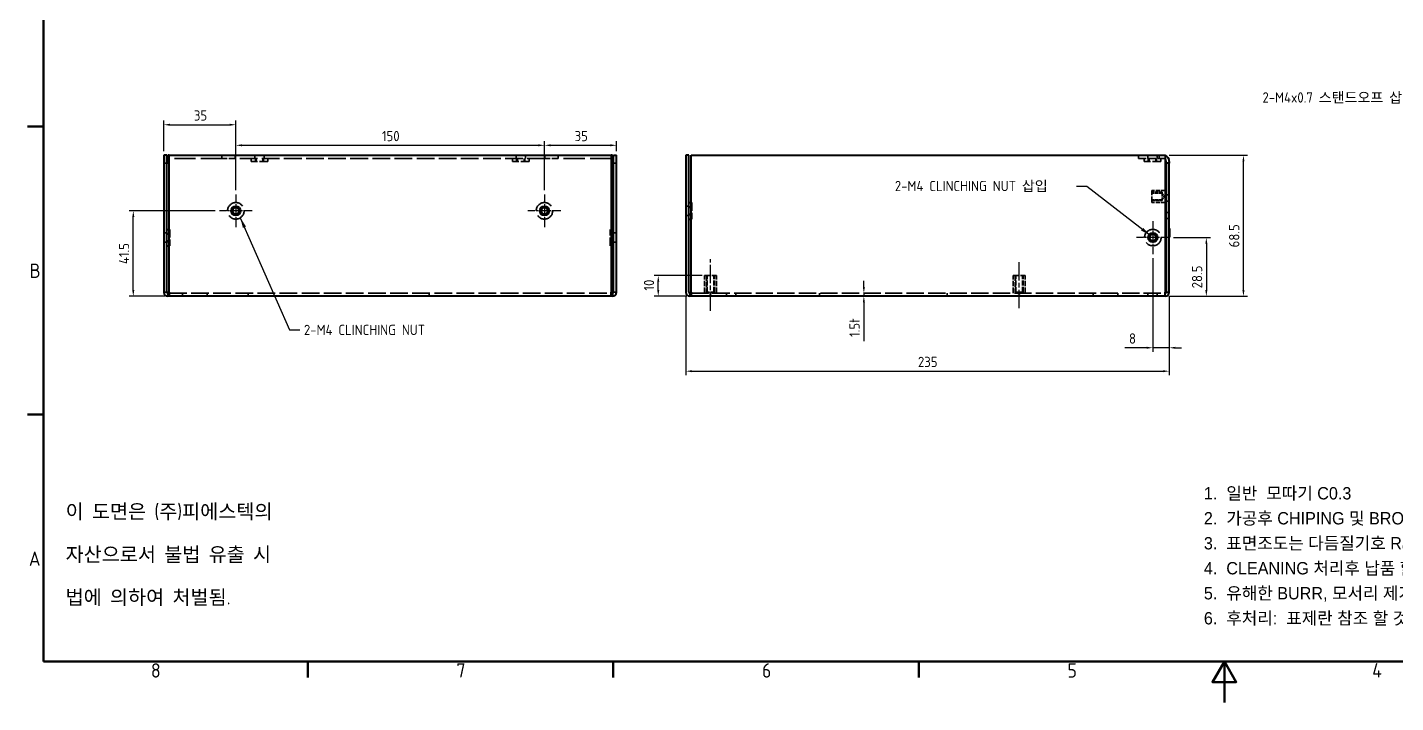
# Model space of a CAD drawing. Header units: millimetres. Extents: x 0 to 1188, y 0 to 840.
# Drawn here: x 12 to 677, y 0 to 328 of the extents above; entities that cross this region are included whole.
import ezdxf

# ---------------------------------------------------------------- set-up
doc = ezdxf.new("R2010")
doc.units = ezdxf.units.MM
doc.header["$LTSCALE"] = 2
doc.linetypes.add('CHAIN', pattern=[0.3543, 0.2362, -0.0295, 0.0591, -0.0295])
doc.linetypes.add('DASHED', pattern=[0.2067, 0.1654, -0.0413])
doc.layers.get('0').update_dxf_attribs({"color": 3, "lineweight": 25})
for name, color, linetype, lineweight in [('가려진 것(ISO)', 2, 'DASHED', 35), ('가시적인 것(ISO)', 3, 'Continuous', 40), ('가시적인 좁은 것(ISO)', 3, 'Continuous', 35), ('경계(ISO)', 7, 'Continuous', 50), ('기호(ISO)', 5, 'Continuous', 25), ('중심 표식(ISO)', 1, 'Continuous', 25), ('중심선(ISO)', 1, 'Continuous', 25), ('치수(ISO)', 2, 'Continuous', 25)]:
    doc.layers.add(name, color=color, linetype=linetype, lineweight=lineweight)
doc.styles.add('ISO Proportional', font='arial.ttf')
doc.styles.add('문자 텍스트_PSTEK_POSCO', font='isocp.shx')
doc.styles.add('치수 텍스트_PSTEK_POSCO', font='isocp.shx')
doc.dimstyles.new('치수_PSTEK_POSCO', dxfattribs={"dimscale": 2, "dimtxt": 2.5, "dimasz": 1.5, "dimexe": 1, "dimexo": 1, "dimgap": 1, "dimtad": 1, "dimrnd": 1e-08, "dimdsep": 46, "dimtxsty": '치수 텍스트_PSTEK_POSCO', "dimcen": 0.09, "dimdle": 10, "dimclrd": 7, "dimclre": 7, "dimclrt": 2, "dimadec": 1, "dimazin": 2, "dimtfac": 1, "dimtmove": 0, "dimatfit": 3, "dimfxl": 0, "dimtolj": 1, "dimlwd": -1, "dimlwe": -1, "dimarcsym": 0})
doc.dimstyles.new('치수_PSTEK_POSCO$7', dxfattribs={"dimscale": 2, "dimtxt": 2.5, "dimasz": 2.5, "dimexe": 1, "dimexo": 1, "dimgap": 1, "dimtad": 1, "dimrnd": 1e-08, "dimdsep": 46, "dimtxsty": '치수 텍스트_PSTEK_POSCO', "dimcen": 0.09, "dimdle": 10, "dimclrd": 7, "dimclre": 7, "dimclrt": 2, "dimadec": 1, "dimazin": 2, "dimtfac": 1, "dimtmove": 0, "dimatfit": 3, "dimfxl": 0, "dimtolj": 1, "dimlwd": -1, "dimlwe": -1, "dimarcsym": 0})

# ---------------------------------------------------------------- blocks, each defined once
blk = doc.blocks.new('경계 Default Border')
at = {"layer": '경계(ISO)'}
for p, q in [((10, 140), (6.1, 140)), ((10, 70), (6.1, 70)), ((74.25, 10), (74.25, 6.1)), ((148.5, 10), (148.5, 6.1)), ((222.75, 10), (222.75, 6.1))]:
    blk.add_line(p, q, dxfattribs=at)
at = {"layer": '경계(ISO)', "flags": 128}
for points in [[(10, 10), (10, 410), (584, 410), (584, 10), (10, 10)], [(297, 0), (297, 10), (294.11, 5), (299.89, 5), (297, 10)]]:
    blk.add_lwpolyline(points, dxfattribs=at)
at = {"layer": '경계(ISO)', "color": 2, "char_height": 3.5, "attachment_point": 7, "style": '문자 텍스트_PSTEK_POSCO'}
for s, insert in [('B', (6.66, 103.22)), ('A', (6.47, 33.24)), ('8', (36.13, 6.07)), ('7', (110.38, 6.09)), ('6', (184.63, 6.07)), ('5', (258.88, 6.07)), ('4', (332.93, 6.1))]:
    blk.add_mtext(s, dxfattribs=dict(at, insert=insert))
blk = doc.blocks.new('*D21')
at = {"layer": 'Defpoints', "color": 0, "transparency": 16777216}
for p in [(332.24, 199.57), (567.24, 199.57), (567.24, 161.12)]:
    blk.add_point(p, dxfattribs=at)
at = {"layer": '치수(ISO)', "color": 7, "transparency": 16777216}
for p, q in [((332.24, 197.57), (332.24, 159.12)), ((567.24, 197.57), (567.24, 159.12)), ((335.24, 161.12), (564.24, 161.12))]:
    blk.add_line(p, q, dxfattribs=at)
for points in [[(335.24, 161.62), (335.24, 160.62), (332.24, 161.12)], [(564.24, 161.62), (564.24, 160.62), (567.24, 161.12)]]:
    blk.add_solid(points, dxfattribs=at)
at = {"layer": '치수(ISO)', "color": 2, "transparency": 16777216, "insert": (445.07, 165.63), "char_height": 5, "attachment_point": 4, "style": '치수 텍스트_PSTEK_POSCO'}
blk.add_mtext('\\A1;235', dxfattribs=at)
blk = doc.blocks.new('*D22')
at = {"layer": 'Defpoints', "color": 0, "transparency": 16777216}
for p in [(559.24, 218.07), (567.24, 199.57), (567.24, 172.51)]:
    blk.add_point(p, dxfattribs=at)
at = {"layer": '치수(ISO)', "color": 7, "transparency": 16777216}
for p, q in [((559.24, 216.07), (559.24, 170.51)), ((567.24, 197.57), (567.24, 170.51)), ((556.24, 172.51), (545.65, 172.51)), ((567.24, 172.51), (559.24, 172.51)), ((570.24, 172.51), (573.24, 172.51))]:
    blk.add_line(p, q, dxfattribs=at)
for points in [[(556.24, 173.01), (556.24, 172.01), (559.24, 172.51)], [(570.24, 173.01), (570.24, 172.01), (567.24, 172.51)]]:
    blk.add_solid(points, dxfattribs=at)
at = {"layer": '치수(ISO)', "color": 2, "transparency": 16777216, "insert": (547.65, 177.01), "char_height": 5, "attachment_point": 4, "style": '치수 텍스트_PSTEK_POSCO'}
blk.add_mtext('\\A1;8', dxfattribs=at)
blk = doc.blocks.new('*D23')
at = {"layer": 'Defpoints', "color": 0, "transparency": 16777216}
for p in [(418.77, 199.07), (425.28, 199.07), (425.28, 197.57)]:
    blk.add_point(p, dxfattribs=at)
at = {"layer": '치수(ISO)', "color": 7, "transparency": 16777216}
for p, q in [((418.77, 202.07), (418.77, 205.07)), ((418.77, 199.07), (418.77, 197.57)), ((418.77, 194.57), (418.77, 175.74))]:
    blk.add_line(p, q, dxfattribs=at)
for points in [[(418.27, 202.07), (419.27, 202.07), (418.77, 199.07)], [(418.27, 194.57), (419.27, 194.57), (418.77, 197.57)]]:
    blk.add_solid(points, dxfattribs=at)
at = {"layer": '치수(ISO)', "color": 2, "transparency": 16777216, "insert": (414.27, 177.74), "char_height": 5, "attachment_point": 4, "rotation": 90, "style": '치수 텍스트_PSTEK_POSCO'}
blk.add_mtext('\\A1;1.5t', dxfattribs=at)
blk = doc.blocks.new('*D24')
at = {"layer": 'Defpoints', "color": 0, "transparency": 16777216}
for p in [(567.24, 226.07), (565.24, 197.57), (585.24, 197.57)]:
    blk.add_point(p, dxfattribs=at)
at = {"layer": '치수(ISO)', "color": 7, "transparency": 16777216}
for p, q in [((569.24, 226.07), (587.24, 226.07)), ((585.24, 223.07), (585.24, 200.57)), ((567.24, 197.57), (587.24, 197.57))]:
    blk.add_line(p, q, dxfattribs=at)
for points in [[(584.74, 223.07), (585.74, 223.07), (585.24, 226.07)], [(584.74, 200.57), (585.74, 200.57), (585.24, 197.57)]]:
    blk.add_solid(points, dxfattribs=at)
at = {"layer": '치수(ISO)', "color": 2, "transparency": 16777216, "insert": (580.74, 201.41), "char_height": 5, "attachment_point": 4, "rotation": 90, "style": '치수 텍스트_PSTEK_POSCO'}
blk.add_mtext('\\A1;28.5', dxfattribs=at)
blk = doc.blocks.new('*D25')
at = {"layer": 'Defpoints', "color": 0, "transparency": 16777216}
for p in [(565.24, 266.07), (603.27, 266.07), (565.24, 197.57)]:
    blk.add_point(p, dxfattribs=at)
at = {"layer": '치수(ISO)', "color": 7, "transparency": 16777216}
for p, q in [((567.24, 266.07), (605.27, 266.07)), ((603.27, 200.57), (603.27, 263.07)), ((567.24, 197.57), (605.27, 197.57))]:
    blk.add_line(p, q, dxfattribs=at)
for points in [[(602.77, 263.07), (603.77, 263.07), (603.27, 266.07)], [(602.77, 200.57), (603.77, 200.57), (603.27, 197.57)]]:
    blk.add_solid(points, dxfattribs=at)
at = {"layer": '치수(ISO)', "color": 2, "transparency": 16777216, "insert": (598.77, 221.32), "char_height": 5, "attachment_point": 4, "rotation": 90, "style": '치수 텍스트_PSTEK_POSCO'}
blk.add_mtext('\\A1;68.5', dxfattribs=at)
blk = doc.blocks.new('*D26')
at = {"layer": 'Defpoints', "color": 0, "transparency": 16777216}
for p in [(318.85, 207.57), (342.24, 207.57), (334.8, 197.57)]:
    blk.add_point(p, dxfattribs=at)
at = {"layer": '치수(ISO)', "color": 7, "transparency": 16777216}
for p, q in [((340.24, 207.57), (316.85, 207.57)), ((318.85, 200.57), (318.85, 204.57)), ((332.8, 197.57), (316.85, 197.57))]:
    blk.add_line(p, q, dxfattribs=at)
for points in [[(318.35, 204.57), (319.35, 204.57), (318.85, 207.57)], [(318.35, 200.57), (319.35, 200.57), (318.85, 197.57)]]:
    blk.add_solid(points, dxfattribs=at)
at = {"layer": '치수(ISO)', "color": 2, "transparency": 16777216, "insert": (314.35, 200.32), "char_height": 5, "attachment_point": 4, "rotation": 90, "style": '치수 텍스트_PSTEK_POSCO'}
blk.add_mtext('\\A1;10', dxfattribs=at)
blk = doc.blocks.new('주석-판금')
at = {"layer": '기호(ISO)', "color": 2, "insert": (-40.78, 16.76), "char_height": 3, "width": 116.6778, "attachment_point": 1, "line_spacing_factor": 1.214608, "style": 'ISO Proportional'}
blk.add_mtext('\\f굴림|b0|i0;\\H3.0000;1.  일반  모따기 C0.3\\P2.  가공후 CHIPING 및 BROKEN 없을 것.\\P3.  표면조도는 다듬질기호 Ra값을 준수할 것.\\P4.  CLEANING 처리후 납품 할 것.\\P5.  유해한 BURR, 모서리 제거 할 것.\\P6.  후처리:  표제란 참조 할 것.', dxfattribs=at)
blk = doc.blocks.new('*D61')
at = {"layer": 'Defpoints', "color": 0, "transparency": 16777216}
for p in [(63.68, 239.07), (105.52, 239.07), (81.09, 197.57)]:
    blk.add_point(p, dxfattribs=at)
at = {"layer": '치수(ISO)', "color": 7, "transparency": 16777216}
for p, q in [((103.52, 239.07), (61.68, 239.07)), ((63.68, 200.57), (63.68, 236.07)), ((79.09, 197.57), (61.68, 197.57))]:
    blk.add_line(p, q, dxfattribs=at)
for points in [[(63.18, 236.07), (64.18, 236.07), (63.68, 239.07)], [(63.18, 200.57), (64.18, 200.57), (63.68, 197.57)]]:
    blk.add_solid(points, dxfattribs=at)
at = {"layer": '치수(ISO)', "color": 2, "transparency": 16777216, "insert": (59.18, 213.22), "char_height": 5, "attachment_point": 4, "rotation": 90, "style": '치수 텍스트_PSTEK_POSCO'}
blk.add_mtext('\\A1;41.5', dxfattribs=at)
blk = doc.blocks.new('*D62')
at = {"layer": 'Defpoints', "color": 0, "transparency": 16777216}
for p in [(113.52, 280.93), (78.52, 266.07), (113.52, 247.07)]:
    blk.add_point(p, dxfattribs=at)
at = {"layer": '치수(ISO)', "color": 7, "transparency": 16777216}
for p, q in [((78.52, 268.07), (78.52, 282.93)), ((81.52, 280.93), (110.52, 280.93)), ((113.52, 249.07), (113.52, 282.93))]:
    blk.add_line(p, q, dxfattribs=at)
for points in [[(81.52, 281.43), (81.52, 280.43), (78.52, 280.93)], [(110.52, 281.43), (110.52, 280.43), (113.52, 280.93)]]:
    blk.add_solid(points, dxfattribs=at)
at = {"layer": '치수(ISO)', "color": 2, "transparency": 16777216, "insert": (93.15, 285.43), "char_height": 5, "attachment_point": 4, "style": '치수 텍스트_PSTEK_POSCO'}
blk.add_mtext('\\A1;35', dxfattribs=at)
blk = doc.blocks.new('*D63')
at = {"layer": 'Defpoints', "color": 0, "transparency": 16777216}
for p in [(263.52, 270.93), (113.52, 247.07), (263.52, 247.07)]:
    blk.add_point(p, dxfattribs=at)
at = {"layer": '치수(ISO)', "color": 7, "transparency": 16777216}
for p, q in [((113.52, 249.07), (113.52, 272.93)), ((263.52, 249.07), (263.52, 272.93)), ((116.52, 270.93), (260.52, 270.93))]:
    blk.add_line(p, q, dxfattribs=at)
for points in [[(116.52, 271.43), (116.52, 270.43), (113.52, 270.93)], [(260.52, 271.43), (260.52, 270.43), (263.52, 270.93)]]:
    blk.add_solid(points, dxfattribs=at)
at = {"layer": '치수(ISO)', "color": 2, "transparency": 16777216, "insert": (184.54, 275.43), "char_height": 5, "attachment_point": 4, "style": '치수 텍스트_PSTEK_POSCO'}
blk.add_mtext('\\A1;150', dxfattribs=at)
blk = doc.blocks.new('*D64')
at = {"layer": 'Defpoints', "color": 0, "transparency": 16777216}
for p in [(298.52, 270.93), (298.52, 266.07), (263.52, 247.07)]:
    blk.add_point(p, dxfattribs=at)
at = {"layer": '치수(ISO)', "color": 7, "transparency": 16777216}
for p, q in [((263.52, 249.07), (263.52, 272.93)), ((298.52, 268.07), (298.52, 272.93)), ((266.52, 270.93), (295.52, 270.93))]:
    blk.add_line(p, q, dxfattribs=at)
for points in [[(266.52, 271.43), (266.52, 270.43), (263.52, 270.93)], [(295.52, 271.43), (295.52, 270.43), (298.52, 270.93)]]:
    blk.add_solid(points, dxfattribs=at)
at = {"layer": '치수(ISO)', "color": 2, "transparency": 16777216, "insert": (278.19, 275.43), "char_height": 5, "attachment_point": 4, "style": '치수 텍스트_PSTEK_POSCO'}
blk.add_mtext('\\A1;35', dxfattribs=at)

msp = doc.modelspace()

# ---------------------------------------------------------------- linework, layer by layer
at = {"layer": '가려진 것(ISO)', "ltscale": 1.428422}
for p, q in [((106.774, 264.574), (106.774, 266.074)), ((113.274, 266.074), (113.274, 264.574)), ((122.774, 264.574), (122.774, 266.074)), ((127.274, 264.574), (127.274, 266.074)), ((249.774, 264.574), (249.774, 266.074)), ((254.274, 264.574), (254.274, 266.074)), ((263.774, 264.574), (263.774, 266.074)), ((270.274, 266.074), (270.274, 264.574)), ((552.24, 264.574), (552.24, 266.074)), ((556.79, 264.574), (556.79, 266.074)), ((561.29, 264.574), (561.29, 266.074)), ((562.29, 266.074), (562.29, 264.574)), ((80.024, 262.324), (78.524, 262.324)), ((121.024, 264.574), (121.024, 263.074)), ((123.024, 264.574), (123.024, 263.074)), ((123.403, 263.074), (123.403, 264.574)), ((126.645, 263.074), (126.645, 264.574)), ((127.024, 263.074), (127.024, 264.574)), ((129.024, 264.574), (129.024, 263.074)), ((248.024, 264.574), (248.024, 263.074)), ((250.024, 264.574), (250.024, 263.074)), ((250.403, 264.574), (250.403, 263.074)), ((253.645, 264.574), (253.645, 263.074)), ((254.024, 263.074), (254.024, 264.574)), ((256.024, 264.574), (256.024, 263.074)), ((298.524, 262.324), (297.024, 262.324)), ((555.04, 264.574), (555.04, 263.074)), ((557.04, 264.574), (557.04, 263.074)), ((557.419, 264.574), (557.419, 263.074)), ((560.661, 264.574), (560.661, 263.074)), ((561.04, 263.074), (561.04, 264.574)), ((563.04, 264.574), (563.04, 263.074)), ((567.24, 246.824), (565.74, 246.824)), ((333.74, 241.324), (332.24, 241.324)), ((335.24, 241.074), (333.74, 241.074)), ((333.74, 240.695), (335.24, 240.695)), ((567.24, 243.824), (565.74, 243.824)), ((333.74, 236.824), (332.24, 236.824)), ((333.74, 237.453), (335.24, 237.453)), ((333.74, 237.074), (335.24, 237.074)), ((567.24, 238.324), (565.74, 238.324)), ((567.24, 235.324), (565.74, 235.324)), ((78.524, 228.324), (80.024, 228.324)), ((81.524, 228.074), (80.024, 228.074)), ((81.524, 227.695), (80.024, 227.695)), ((297.024, 228.074), (295.524, 228.074)), ((297.024, 227.695), (295.524, 227.695)), ((297.024, 228.324), (298.524, 228.324)), ((78.524, 223.824), (80.024, 223.824)), ((81.524, 224.453), (80.024, 224.453)), ((80.024, 224.074), (81.524, 224.074)), ((297.024, 224.453), (295.524, 224.453)), ((295.524, 224.074), (297.024, 224.074)), ((297.024, 223.824), (298.524, 223.824)), ((78.524, 199.574), (80.024, 199.574)), ((297.024, 199.574), (298.524, 199.574)), ((87.524, 199.074), (87.524, 197.574)), ((99.524, 199.074), (99.524, 197.574)), ((119.524, 199.074), (119.524, 197.574)), ((207.524, 199.074), (207.524, 197.574)), ((351.99, 197.574), (351.99, 199.074)), ((356.49, 197.574), (356.49, 199.074)), ((397.24, 199.074), (397.24, 197.574)), ((459.24, 199.074), (459.24, 197.574)), ((530.24, 199.074), (530.24, 197.574)), ((542.24, 199.074), (542.24, 197.574)), ((556.79, 197.574), (556.79, 199.074)), ((561.29, 197.574), (561.29, 199.074))]:
    msp.add_line(p, q, dxfattribs=at)
at = {"layer": '가려진 것(ISO)', "ltscale": 31.070803}
for p, q in [((106.774, 264.574), (81.085, 264.574)), ((295.964, 264.574), (270.274, 264.574))]:
    msp.add_line(p, q, dxfattribs=at)
at = {"layer": '가려진 것(ISO)', "ltscale": 9.723544}
for p, q in [((113.274, 264.574), (106.774, 264.574)), ((270.274, 264.574), (263.774, 264.574))]:
    msp.add_line(p, q, dxfattribs=at)
at = {"layer": '가려진 것(ISO)', "ltscale": 26.00387}
msp.add_line((263.774, 264.574), (113.274, 264.574), dxfattribs=at)
at = {"layer": '가려진 것(ISO)', "ltscale": 11.967462}
for p, q in [((129.024, 263.074), (121.024, 263.074)), ((256.024, 263.074), (248.024, 263.074)), ((563.04, 263.074), (555.04, 263.074)), ((335.24, 243.074), (335.24, 235.074)), ((81.524, 230.074), (81.524, 222.074)), ((295.524, 222.074), (295.524, 230.074))]:
    msp.add_line(p, q, dxfattribs=at)
at = {"layer": '가려진 것(ISO)', "ltscale": 11.42808}
msp.add_line((552.24, 264.574), (564.24, 264.574), dxfattribs=at)
at = {"layer": '가려진 것(ISO)', "ltscale": 8.825976}
for p, q in [((558.74, 243.124), (558.74, 249.024)), ((341.29, 207.574), (347.19, 207.574)), ((491.29, 207.574), (497.19, 207.574))]:
    msp.add_line(p, q, dxfattribs=at)
at = {"layer": '가려진 것(ISO)', "ltscale": 6.190164}
for p, q in [((565.24, 249.024), (558.74, 249.024)), ((565.24, 243.124), (558.74, 243.124))]:
    msp.add_line(p, q, dxfattribs=at)
at = {"layer": '가려진 것(ISO)', "ltscale": 4.761642}
for p, q in [((563.74, 248.074), (558.74, 248.074)), ((563.74, 247.695), (558.74, 247.695)), ((563.74, 244.453), (558.74, 244.453)), ((558.74, 244.074), (563.74, 244.074))]:
    msp.add_line(p, q, dxfattribs=at)
at = {"layer": '가려진 것(ISO)', "ltscale": 5.983681}
for p, q in [((563.74, 248.074), (563.74, 244.074)), ((346.24, 199.574), (342.24, 199.574)), ((496.24, 199.574), (492.24, 199.574))]:
    msp.add_line(p, q, dxfattribs=at)
at = {"layer": '가려진 것(ISO)', "ltscale": 1.800898}
for p, q in [((564.714, 246.074), (563.74, 247.695)), ((564.714, 246.074), (563.74, 244.453)), ((344.24, 198.6), (342.619, 199.574)), ((344.24, 198.6), (345.861, 199.574)), ((494.24, 198.6), (492.619, 199.574)), ((494.24, 198.6), (495.861, 199.574))]:
    msp.add_line(p, q, dxfattribs=at)
at = {"layer": '가려진 것(ISO)', "ltscale": 0.418305}
for p, q in [((334.8, 243.074), (335.24, 243.074)), ((334.8, 235.074), (335.24, 235.074)), ((81.085, 230.074), (81.524, 230.074)), ((295.964, 230.074), (295.524, 230.074)), ((81.085, 222.074), (81.524, 222.074)), ((295.964, 222.074), (295.524, 222.074))]:
    msp.add_line(p, q, dxfattribs=at)
at = {"layer": '가려진 것(ISO)', "ltscale": 0.095135}
for p, q in [((567.24, 230.162), (567.34, 230.162)), ((567.24, 229.948), (567.34, 229.948)), ((567.24, 229.87), (567.34, 229.87)), ((567.24, 229.867), (567.34, 229.867)), ((567.24, 229.864), (567.34, 229.864)), ((567.24, 229.851), (567.34, 229.851)), ((567.24, 229.78), (567.34, 229.78)), ((567.24, 229.767), (567.34, 229.767)), ((567.24, 229.19), (567.34, 229.19)), ((567.24, 228.833), (567.34, 228.833)), ((567.24, 228.827), (567.34, 228.827)), ((567.24, 228.7), (567.34, 228.7)), ((567.24, 228.567), (567.34, 228.567)), ((567.24, 228.548), (567.34, 228.548)), ((567.24, 228.509), (567.34, 228.509)), ((567.24, 228.36), (567.34, 228.36)), ((567.24, 228.269), (567.34, 228.269)), ((567.24, 228.256), (567.34, 228.256)), ((567.24, 228.065), (567.34, 228.065)), ((567.24, 227.916), (567.34, 227.916)), ((567.24, 227.896), (567.34, 227.896)), ((567.24, 227.819), (567.34, 227.819)), ((567.24, 227.815), (567.34, 227.815)), ((567.24, 227.812), (567.34, 227.812)), ((567.24, 227.455), (567.34, 227.455)), ((567.24, 227.443), (567.34, 227.443)), ((567.24, 226.947), (567.34, 226.947)), ((567.24, 226.778), (567.34, 226.778)), ((567.24, 226.7), (567.34, 226.7))]:
    msp.add_line(p, q, dxfattribs=at)
at = {"layer": '가려진 것(ISO)', "ltscale": 8.09486}
for p, q in [((341.29, 199.074), (341.29, 207.574)), ((347.19, 199.074), (347.19, 207.574)), ((491.29, 199.074), (491.29, 207.574)), ((497.19, 199.074), (497.19, 207.574))]:
    msp.add_line(p, q, dxfattribs=at)
at = {"layer": '가려진 것(ISO)', "ltscale": 7.618686}
for p, q in [((342.24, 207.574), (342.24, 199.574)), ((342.619, 199.574), (342.619, 207.574)), ((345.861, 199.574), (345.861, 207.574)), ((346.24, 199.574), (346.24, 207.574)), ((492.24, 207.574), (492.24, 199.574)), ((492.619, 199.574), (492.619, 207.574)), ((495.861, 199.574), (495.861, 207.574)), ((496.24, 199.574), (496.24, 207.574))]:
    msp.add_line(p, q, dxfattribs=at)
at = {"layer": '가려진 것(ISO)', "ltscale": 25.989197}
msp.add_line((81.085, 199.074), (295.964, 199.074), dxfattribs=at)
at = {"layer": '가려진 것(ISO)', "ltscale": 25.337482}
msp.add_line((334.8, 199.074), (565.24, 199.074), dxfattribs=at)
at = {"layer": '가려진 것(ISO)', "ltscale": 30.397606}
for centre in [(113.524, 239.074), (263.524, 239.074), (559.24, 226.074)]:
    msp.add_circle(centre, 4, dxfattribs=at)
at = {"layer": '가려진 것(ISO)', "ltscale": 0.970829}
msp.add_arc((564.24, 263.074), 3, 70.528779, 90, dxfattribs=at)
at = {"layer": '가려진 것(ISO)', "ltscale": 1.042332}
msp.add_arc((564.24, 263.074), 1.5, 48.189685, 90, dxfattribs=at)
at = {"layer": '가시적인 것(ISO)'}
for p, q in [((80.024, 266.074), (78.524, 266.074)), ((78.524, 266.074), (78.524, 199.574)), ((80.024, 199.574), (80.024, 266.074)), ((81.085, 266.074), (80.524, 266.074)), ((80.524, 264.574), (80.524, 266.074)), ((81.085, 199.574), (81.085, 266.074)), ((81.085, 266.074), (295.964, 266.074)), ((296.524, 266.074), (295.964, 266.074)), ((295.964, 266.074), (295.964, 199.574)), ((296.524, 264.574), (296.524, 266.074)), ((297.024, 199.574), (297.024, 266.074)), ((297.024, 266.074), (298.524, 266.074)), ((298.524, 199.574), (298.524, 266.074)), ((333.74, 266.074), (332.24, 266.074)), ((332.24, 266.074), (332.24, 199.574)), ((333.74, 199.574), (333.74, 266.074)), ((334.8, 199.574), (334.8, 266.074)), ((334.8, 266.074), (565.24, 266.074)), ((565.24, 266.074), (565.24, 199.574)), ((80.524, 262.324), (80.024, 262.324)), ((81.085, 264.574), (80.524, 264.574)), ((80.524, 264.574), (80.524, 263.074)), ((80.524, 263.074), (80.524, 262.324)), ((296.524, 264.574), (295.964, 264.574)), ((296.524, 264.574), (296.524, 263.074)), ((296.524, 262.324), (296.524, 263.074)), ((297.024, 262.324), (296.524, 262.324)), ((565.74, 262.324), (565.74, 263.074)), ((567.24, 262.324), (565.74, 262.324)), ((565.74, 262.324), (565.74, 199.574)), ((567.24, 263.074), (567.24, 262.324)), ((567.24, 199.574), (567.24, 262.324)), ((565.74, 249.024), (565.24, 249.024)), ((333.74, 243.074), (334.8, 243.074)), ((565.74, 243.124), (565.24, 243.124)), ((333.74, 235.074), (334.8, 235.074)), ((80.024, 230.074), (81.085, 230.074)), ((297.024, 230.074), (295.964, 230.074)), ((567.24, 230.408), (567.34, 230.408)), ((567.24, 230.324), (567.34, 230.324)), ((567.24, 226.324), (567.34, 226.324)), ((567.24, 226.24), (567.34, 226.24)), ((567.34, 230.324), (567.34, 226.324)), ((80.024, 222.074), (81.085, 222.074)), ((297.024, 222.074), (295.964, 222.074)), ((80.024, 199.574), (80.524, 199.574)), ((80.524, 199.574), (80.524, 199.074)), ((81.085, 199.574), (81.085, 197.574)), ((295.964, 197.574), (295.964, 199.574)), ((296.524, 199.574), (297.024, 199.574)), ((296.524, 199.074), (296.524, 199.574)), ((334.8, 199.574), (334.8, 197.574)), ((565.24, 197.574), (565.24, 199.574)), ((565.74, 199.574), (567.24, 199.574)), ((80.524, 199.074), (80.524, 197.574)), ((80.524, 199.074), (81.085, 199.074)), ((81.085, 197.574), (80.524, 197.574)), ((295.964, 197.574), (81.085, 197.574)), ((295.964, 199.074), (296.524, 199.074)), ((296.524, 197.574), (295.964, 197.574)), ((296.524, 199.074), (296.524, 197.574)), ((334.24, 199.074), (334.24, 197.574)), ((334.24, 199.074), (334.8, 199.074)), ((334.8, 197.574), (334.24, 197.574)), ((565.24, 197.574), (334.8, 197.574))]:
    msp.add_line(p, q, dxfattribs=at)
for centre, radius in [((113.524, 239.074), 2.25), ((113.524, 239.074), 1.621), ((263.524, 239.074), 2.25), ((263.524, 239.074), 1.621), ((559.24, 226.074), 2.25), ((559.24, 226.074), 1.621)]:
    msp.add_circle(centre, radius, dxfattribs=at)
for centre, radius, start, end in [((564.24, 263.074), 3, 0, 70.528779), ((564.24, 263.074), 1.5, 0, 48.189685), ((80.524, 199.574), 2, 180, 270), ((80.524, 199.574), 0.5, 180, 270), ((296.524, 199.574), 2, 270, 0), ((296.524, 199.574), 0.5, 270, 0), ((334.24, 199.574), 2, 180, 270), ((334.24, 199.574), 0.5, 180, 270), ((565.24, 199.574), 0.5, 270, 0), ((565.24, 199.574), 2, 270, 0)]:
    msp.add_arc(centre, radius, start, end, dxfattribs=at)
for points in [[(567.34, 230.408), (567.34, 230.375), (567.34, 230.324)], [(567.34, 226.324), (567.34, 226.274), (567.34, 226.24)]]:
    msp.add_open_spline(points, degree=2, dxfattribs=at)
at = {"layer": '가시적인 좁은 것(ISO)'}
for centre, start, end in [((113.524, 239.074), 190, 100), ((263.524, 239.074), 190, 100), ((559.24, 226.074), 280, 190)]:
    msp.add_arc(centre, 2, start, end, dxfattribs=at)
at = {"layer": '중심 표식(ISO)', "linetype": 'CHAIN', "ltscale": 8.88956}
for p, q in [((113.524, 247.074), (113.524, 231.074)), ((263.524, 247.074), (263.524, 231.074)), ((121.524, 239.074), (105.524, 239.074)), ((271.524, 239.074), (255.524, 239.074)), ((559.24, 234.074), (559.24, 218.074)), ((567.24, 226.074), (551.24, 226.074))]:
    msp.add_line(p, q, dxfattribs=at)
at = {"layer": '중심선(ISO)', "linetype": 'CHAIN', "ltscale": 19.051651}
for p, q in [((344.24, 190.393), (344.24, 215.631)), ((494.24, 191.703), (494.24, 214.496))]:
    msp.add_line(p, q, dxfattribs=at)

# ---------------------------------------------------------------- block references
at = {"xscale": 2, "yscale": 2, "zscale": 2}
for name, p in [('경계 Default Border', (0, 0)), ('주석-판금', (665.6, 71.262))]:
    msp.add_blockref(name, p, dxfattribs=at)

# ---------------------------------------------------------------- texts
at = {"layer": '기호(ISO)', "color": 2, "char_height": 5, "attachment_point": 4, "line_spacing_factor": 0.4375, "style": '치수 텍스트_PSTEK_POSCO'}
for s, insert, width in [('{2-M4x0.7 스탠드오프 삽입 L8.5}', (612.531, 293.967), 105.6407), ('{2-M4 CLINCHING NUT 삽입}', (433.832, 250.913), 86.30745)]:
    msp.add_mtext(s, dxfattribs=dict(at, insert=insert, width=width))
at = {"layer": '기호(ISO)', "color": 2, "insert": (146.623, 181.182), "char_height": 5, "width": 67.795, "attachment_point": 4, "style": '치수 텍스트_PSTEK_POSCO'}
msp.add_mtext('{\\fISOCP|b0|i0;\\H5.0000;2-M4 CLINCHING NUT}', dxfattribs=at)
at = {"layer": '기호(ISO)', "color": 7, "insert": (30.789, 71.7), "char_height": 7, "width": 138.32895, "attachment_point": 4, "line_spacing_factor": 1.78626, "style": '문자 텍스트_PSTEK_POSCO'}
msp.add_mtext('{이 도면은 (주)피에스텍의\\P자산으로서 불법 유출 시 \\P법에 의하여 처벌됨.}', dxfattribs=at)

# ---------------------------------------------------------------- dimensions: what is measured, and where the dimension line sits
at = {"layer": '치수(ISO)', "color": 7}
for base, p1, p2, angle, override, picture, middle in [((113.524, 280.93), (78.524, 266.074), (113.524, 247.074), 180, {"dimdec": 2, "dimtp": 0, "dimtm": 0, "dimtdec": 2, "dimtofl": 0, "dimatfit": 1}, '*D62', (96.004, 280.93)), ((263.524, 270.93), (113.524, 247.074), (263.524, 247.074), 180, {"dimdec": 2, "dimtp": 0, "dimtm": 0, "dimtdec": 2, "dimtofl": 0, "dimatfit": 1}, '*D63', (188.544, 270.93)), ((298.524, 270.93), (263.524, 247.074), (298.524, 266.074), 180, {"dimdec": 2, "dimtp": 0, "dimtm": 0, "dimtdec": 2, "dimtofl": 0, "dimatfit": 1}, '*D64', (281.044, 270.93)), ((603.269, 266.074), (565.24, 197.574), (565.24, 266.074), 90, {"dimdec": 2, "dimtp": 0, "dimtm": 0, "dimtdec": 2, "dimtofl": 0, "dimatfit": 1}, '*D25', (603.269, 226.824)), ((63.675, 239.074), (81.085, 197.574), (105.524, 239.074), 90, {"dimdec": 2, "dimtp": 0, "dimtm": 0, "dimtdec": 2, "dimtofl": 0, "dimatfit": 1}, '*D61', (63.675, 218.324)), ((585.24, 197.574), (567.24, 226.074), (565.24, 197.574), 90, {"dimdec": 2, "dimtp": 0, "dimtm": 0, "dimtdec": 2, "dimtofl": 0, "dimatfit": 1}, '*D24', (585.24, 206.824)), ((567.24, 172.513), (559.24, 218.074), (567.24, 199.574), 180, {"dimdec": 2, "dimtp": 0, "dimtm": 0, "dimtdec": 2, "dimtofl": 1, "dimatfit": 1}, '*D22', (548.647, 172.513)), ((318.848, 207.574), (334.8, 197.574), (342.24, 207.574), 90, {"dimdec": 2, "dimtp": 0, "dimtm": 0, "dimtdec": 2, "dimtofl": 0, "dimatfit": 1}, '*D26', (318.848, 202.574)), ((567.24, 161.125), (332.24, 199.574), (567.24, 199.574), 180, {"dimdec": 2, "dimtp": 0, "dimtm": 0, "dimtdec": 2, "dimtofl": 0, "dimatfit": 1}, '*D21', (449.74, 161.125))]:
    dim = msp.add_linear_dim(base=base, p1=p1, p2=p2, angle=angle, dimstyle='치수_PSTEK_POSCO', override=override, dxfattribs=at)
    dim.commit()
    dim.dimension.update_dxf_attribs({"geometry": picture, "text_midpoint": middle, "dimtype": 160})
dim = msp.add_linear_dim(base=(418.774, 199.074), p1=(425.284, 197.574), p2=(425.284, 199.074), angle=90, text='<>t', dimstyle='치수_PSTEK_POSCO', override={"dimdec": 2, "dimse1": 1, "dimse2": 1, "dimtp": 0, "dimtm": 0, "dimtdec": 2, "dimtofl": 1, "dimatfit": 1}, dxfattribs=at)
dim.commit()
dim.dimension.update_dxf_attribs({"geometry": '*D23', "text_midpoint": (418.774, 182.243), "dimtype": 160})

# ---------------------------------------------------------------- leaders
at = {"layer": '기호(ISO)', "color": 7, "annotation_type": 0, "has_hookline": 1}
for points, hookline_direction, text_width in [([(774.112, 247.22), (725.171, 293.967), (720.171, 293.967)], 1, 92.598), ([(557.997, 227.115), (527.14, 250.913), (522.14, 250.913)], 1, 74.747), ([(115.695, 235.714), (139.623, 181.182), (144.623, 181.182)], 0, 66.221)]:
    msp.add_leader(points, dimstyle='치수_PSTEK_POSCO$7', override={"dimtad": 0}, dxfattribs=dict(at, hookline_direction=hookline_direction, text_width=text_width))

doc.saveas('drawing.dxf')
